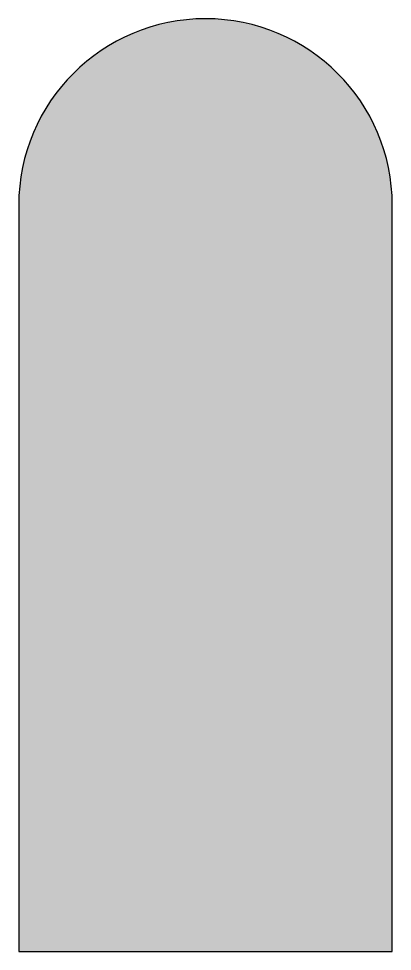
# Model space of a CAD drawing. Header units: metres. Extents: x -0.05 to 0.05, y -0.25 to 0.
import ezdxf

# ---------------------------------------------------------------- set-up
doc = ezdxf.new("R2010")
doc.units = ezdxf.units.M
doc.header["$LTSCALE"] = 0.2

msp = doc.modelspace()

# ---------------------------------------------------------------- hatches: boundary and pattern name
h = msp.add_hatch(color=8)
edge = h.paths.add_edge_path()
edge.add_line((0.05, -0.25), (0.05, -0.05))
edge.add_arc((0, -0.05), 0.05, 0, 180)
edge.add_line((-0.05, -0.05), (-0.05, -0.25))
edge.add_line((-0.05, -0.25), (0.05, -0.25))

# ---------------------------------------------------------------- linework, layer by layer
at = {"flags": 128}
msp.add_lwpolyline([(0.05, -0.25), (0.05, -0.05, 1), (-0.05, -0.05), (-0.05, -0.25)], format="xyb", close=True, dxfattribs=at)

doc.saveas('drawing.dxf')
